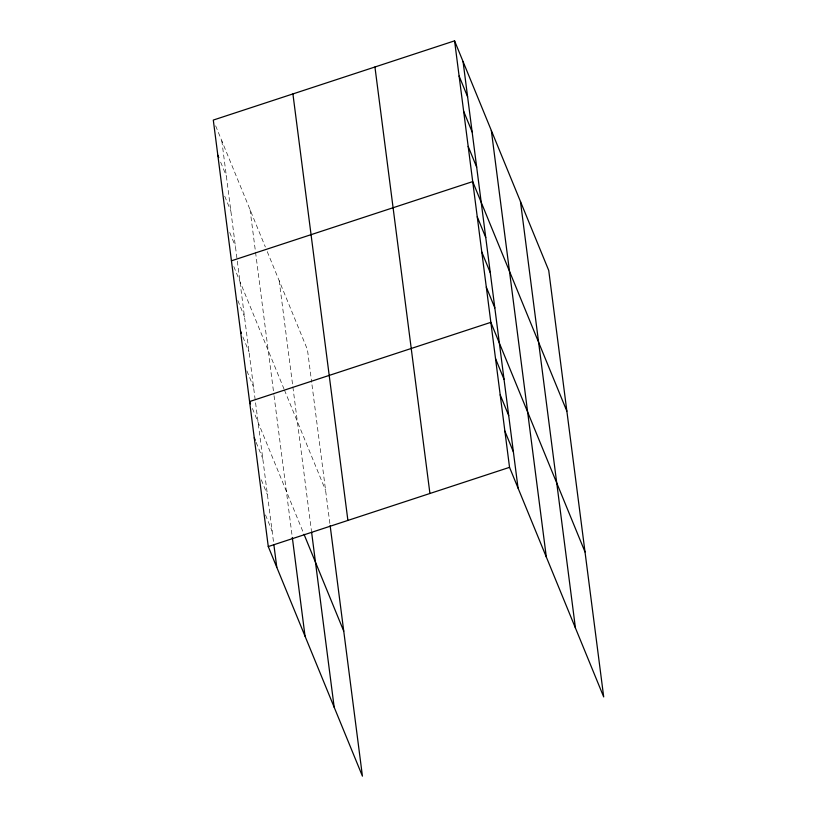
<?xml version="1.0" encoding="UTF-8"?>
<svg xmlns="http://www.w3.org/2000/svg" width="817" height="817" viewBox="0 0 817 817"><rect width="100%" height="100%" fill="white"/><g stroke="black" fill="none" stroke-linecap="round" stroke-linejoin="round"><path stroke-width="0.61" stroke-dasharray="4.08 3.06" d="M215.657 125.828L265.341 246.969M267.251 251.626L307.458 349.656L311.665 382.325M220.661 162.164L226.34 175.992M224.726 196.203L230.874 211.174M229.74 232.539L235.408 246.366M233.805 266.567L283.969 388.882M284.439 390.046L325.595 490.394M237.87 300.605L244.477 316.73M242.874 336.941L249.011 351.923M246.938 370.979L253.556 387.105M252.422 408.469L303.536 533.123M256.15 442.416L262.757 458.541M261.297 479.824L267.435 494.796M265.494 514.924L272.112 531.05M311.992 384.838L330.139 525.586M279.189 280.731L311.43 530.805M250.063 209.724L273.879 394.448M274.042 395.704L292.159 536.218M221.805 140.8L273.715 543.55"/><path stroke-width="1.23" d="M454.569 40.85L509.542 467.344L603.702 696.932L548.728 270.437L454.569 40.85L213.298 120.068L268.272 546.563L362.431 776.15L330.139 525.586M231.436 260.807L472.706 181.599L566.865 411.176M268.272 546.563L509.542 467.344M459.103 76.032L467.6 96.774M463.637 111.224L472.144 131.956M468.172 146.406L476.679 167.148M477.24 216.781L485.747 237.522M481.775 251.963L490.282 272.704M486.319 287.155L494.816 307.886M585.013 551.924L490.854 322.337L249.583 401.555L250.523 403.864M495.521 358.592L504.028 379.333M500.198 394.846L508.705 415.577M504.875 431.1L513.372 451.832M217.833 155.25L218.772 157.558M240.515 331.181L241.454 333.489M304.016 534.287L343.743 631.143M254.261 437.81L255.2 440.108M520.46 201.513L575.434 628.018M491.334 130.506L546.318 557.01M463.065 61.592L518.049 488.086M374.942 66.994L429.926 493.488M292.915 93.924L347.899 520.429M311.583 532.061L334.173 707.226M292.312 537.463L305.047 636.218M273.879 544.796L276.779 567.304"/></g></svg>
